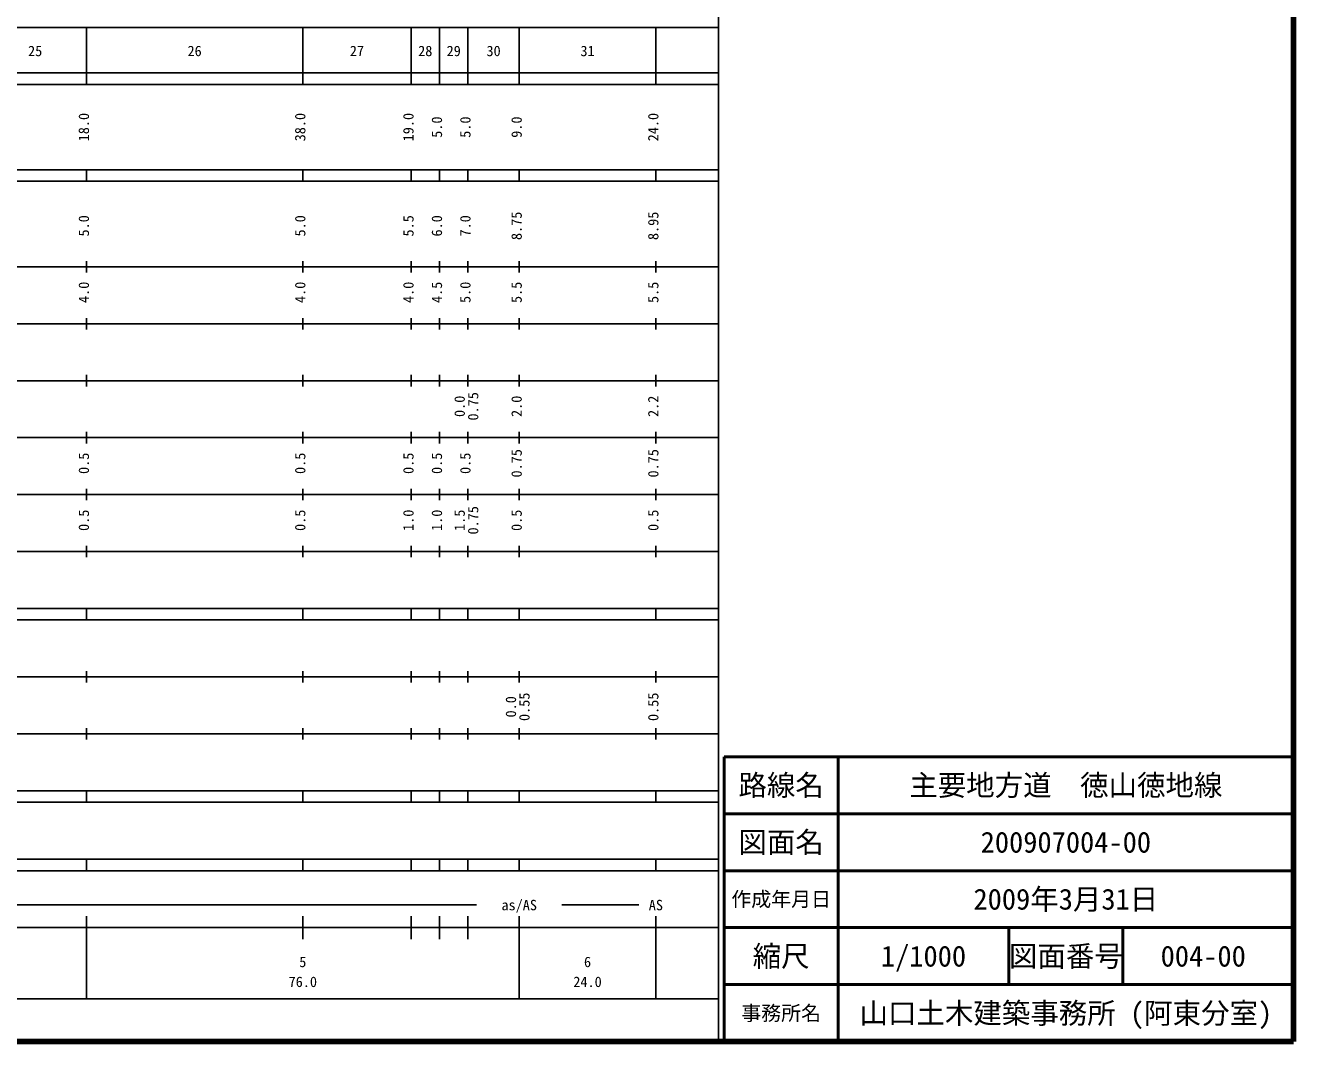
# Model space of a CAD drawing. Units: millimetres, scale not verified. Extents: x 40000 to 680000, y 20000 to 380000.
# Drawn here: x 457277 to 680000, y 20000 to 198357 of the extents above; entities that cross this region are included whole.
import ezdxf
from ezdxf.enums import TextEntityAlignment as Align

# ---------------------------------------------------------------- set-up
doc = ezdxf.new("R2010")
doc.units = ezdxf.units.MM
doc.header["$LTSCALE"] = 1000
for name, color, linetype, lineweight in [('M-TTL', 2, 'Continuous', 140), ('M-TTL-BAND', 7, 'Continuous', 25), ('M-TTL-FRAM', 2, 'Continuous', 50), ('M-TTL-LINE', 7, 'Continuous', 50)]:
    doc.layers.add(name, color=color, linetype=linetype, lineweight=lineweight)
doc.layers.add('M-TTL-TXT', color=7, linetype='Continuous')
doc.styles.add('ＭＳ ゴシック', font='')
doc.styles.get('ＭＳ ゴシック').set_extended_font_data('MS Gothic')

msp = doc.modelspace()

# ---------------------------------------------------------------- linework, layer by layer
at = {"layer": 'M-TTL'}
for p, q in [((680000, 20000), (680000, 380000)), ((40000, 20000), (680000, 20000))]:
    msp.add_line(p, q, dxfattribs=at)
at = {"layer": 'M-TTL-BAND'}
for p, q in [((579000, 20000), (579000, 370000)), ((68000, 198000), (579000, 198000)), ((468000, 188000), (468000, 198000)), ((506000, 188000), (506000, 198000)), ((525000, 188000), (525000, 198000)), ((530000, 188000), (530000, 198000)), ((535000, 188000), (535000, 198000)), ((544000, 188000), (544000, 198000)), ((568000, 188000), (568000, 198000)), ((40000, 190000), (579000, 190000)), ((40000, 188000), (579000, 188000)), ((40000, 173000), (579000, 173000)), ((468000, 171000), (468000, 173000)), ((506000, 171000), (506000, 173000)), ((525000, 171000), (525000, 173000)), ((530000, 171000), (530000, 173000)), ((535000, 171000), (535000, 173000)), ((544000, 171000), (544000, 173000)), ((568000, 171000), (568000, 173000)), ((40000, 171000), (579000, 171000)), ((40000, 156000), (579000, 156000)), ((468000, 155000), (468000, 157000)), ((506000, 155000), (506000, 157000)), ((525000, 155000), (525000, 157000)), ((530000, 155000), (530000, 157000)), ((535000, 155000), (535000, 157000)), ((544000, 155000), (544000, 157000)), ((568000, 155000), (568000, 157000)), ((468000, 145000), (468000, 147000)), ((506000, 145000), (506000, 147000)), ((525000, 145000), (525000, 147000)), ((530000, 145000), (530000, 147000)), ((535000, 145000), (535000, 147000)), ((544000, 145000), (544000, 147000)), ((568000, 145000), (568000, 147000)), ((46000, 146000), (579000, 146000)), ((52000, 136000), (579000, 136000)), ((468000, 135000), (468000, 137000)), ((506000, 135000), (506000, 137000)), ((525000, 135000), (525000, 137000)), ((530000, 135000), (530000, 137000)), ((535000, 135000), (535000, 137000)), ((544000, 135000), (544000, 137000)), ((568000, 135000), (568000, 137000)), ((468000, 125000), (468000, 127000)), ((506000, 125000), (506000, 127000)), ((525000, 125000), (525000, 127000)), ((530000, 125000), (530000, 127000)), ((535000, 125000), (535000, 127000)), ((544000, 125000), (544000, 127000)), ((568000, 125000), (568000, 127000)), ((46000, 126000), (579000, 126000)), ((52000, 116000), (579000, 116000)), ((468000, 115000), (468000, 117000)), ((506000, 115000), (506000, 117000)), ((525000, 115000), (525000, 117000)), ((530000, 115000), (530000, 117000)), ((535000, 115000), (535000, 117000)), ((544000, 115000), (544000, 117000)), ((568000, 115000), (568000, 117000)), ((468000, 105000), (468000, 107000)), ((506000, 105000), (506000, 107000)), ((525000, 105000), (525000, 107000)), ((530000, 105000), (530000, 107000)), ((535000, 105000), (535000, 107000)), ((544000, 105000), (544000, 107000)), ((568000, 105000), (568000, 107000)), ((46000, 106000), (579000, 106000)), ((40000, 96000), (579000, 96000)), ((468000, 94000), (468000, 96000)), ((506000, 94000), (506000, 96000)), ((525000, 94000), (525000, 96000)), ((530000, 94000), (530000, 96000)), ((535000, 94000), (535000, 96000)), ((544000, 94000), (544000, 96000)), ((568000, 94000), (568000, 96000)), ((40000, 94000), (579000, 94000)), ((468000, 83000), (468000, 85000)), ((506000, 83000), (506000, 85000)), ((525000, 83000), (525000, 85000)), ((530000, 83000), (530000, 85000)), ((535000, 83000), (535000, 85000)), ((544000, 83000), (544000, 85000)), ((568000, 83000), (568000, 85000)), ((49000, 84000), (579000, 84000)), ((40000, 74000), (579000, 74000)), ((468000, 73000), (468000, 75000)), ((506000, 73000), (506000, 75000)), ((525000, 73000), (525000, 75000)), ((530000, 73000), (530000, 75000)), ((535000, 73000), (535000, 75000)), ((544000, 73000), (544000, 75000)), ((568000, 73000), (568000, 75000)), ((40000, 64000), (579000, 64000)), ((468000, 62000), (468000, 64000)), ((506000, 62000), (506000, 64000)), ((525000, 62000), (525000, 64000)), ((530000, 62000), (530000, 64000)), ((535000, 62000), (535000, 64000)), ((544000, 62000), (544000, 64000)), ((568000, 62000), (568000, 64000)), ((40000, 62000), (579000, 62000)), ((40000, 52000), (579000, 52000)), ((468000, 50000), (468000, 52000)), ((506000, 50000), (506000, 52000)), ((525000, 50000), (525000, 52000)), ((530000, 50000), (530000, 52000)), ((535000, 50000), (535000, 52000)), ((544000, 50000), (544000, 52000)), ((568000, 50000), (568000, 52000)), ((40000, 50000), (579000, 50000)), ((71000, 44000), (536500, 44000)), ((551500, 44000), (565000, 44000)), ((468000, 27500), (468000, 42000)), ((506000, 38000), (506000, 42000)), ((525000, 38000), (525000, 42000)), ((530000, 38000), (530000, 42000)), ((535000, 38000), (535000, 42000)), ((544000, 27500), (544000, 42000)), ((568000, 27500), (568000, 42000)), ((40000, 40000), (579000, 40000)), ((68000, 27500), (579000, 27500))]:
    msp.add_line(p, q, dxfattribs=at)
at = {"layer": 'M-TTL-FRAM'}
for p, q in [((680000, 70000), (580000, 70000)), ((580000, 70000), (580000, 20000))]:
    msp.add_line(p, q, dxfattribs=at)
at = {"layer": 'M-TTL-LINE'}
for p, q in [((600000, 70000), (600000, 20000)), ((680000, 60000), (580000, 60000)), ((680000, 50000), (580000, 50000)), ((680000, 40000), (580000, 40000)), ((630000, 40000), (630000, 30000)), ((650000, 40000), (650000, 30000)), ((680000, 30000), (580000, 30000))]:
    msp.add_line(p, q, dxfattribs=at)

# ---------------------------------------------------------------- texts
at = {"layer": 'M-TTL-BAND', "style": 'ＭＳ ゴシック'}
for s, p in [('25', (459000, 192405)), ('26', (487000, 192405)), ('27', (515500, 192405)), ('28', (527500, 192405)), ('29', (532500, 192405)), ('30', (539500, 192405)), ('31', (556000, 192405)), ('as/AS', (544000, 42500)), ('AS', (568000, 42500)), ('5', (506000, 32523)), ('6', (556000, 32523)), ('76.0', (506000, 29033)), ('24.0', (556000, 29033))]:
    msp.add_text(s, height=1833, dxfattribs=at).set_placement(p, align=Align.BOTTOM_CENTER)
for s, p in [('18.0', (469000, 180500)), ('38.0', (507000, 180500)), ('19.0', (526000, 180500)), ('24.0', (569000, 180500)), ('5.0', (531000, 180500)), ('5.0', (536000, 180500)), ('9.0', (545000, 180500)), ('5.0', (469000, 163174)), ('5.0', (507000, 163174)), ('5.5', (526000, 163174)), ('6.0', (531000, 163174)), ('7.0', (536000, 163174)), ('8.75', (545000, 163174)), ('8.95', (569000, 163174)), ('4.0', (469000, 151500)), ('4.0', (507000, 151500)), ('4.0', (526000, 151500)), ('4.5', (531000, 151500)), ('5.0', (536000, 151500)), ('5.5', (545000, 151500)), ('5.5', (569000, 151500)), ('0.75', (537370, 131500)), ('0.0', (535000, 131500)), ('2.0', (545000, 131500)), ('2.2', (569000, 131500)), ('0.5', (469000, 121500)), ('0.5', (507000, 121500)), ('0.5', (526000, 121500)), ('0.5', (531000, 121500)), ('0.5', (536000, 121500)), ('0.75', (545000, 121500)), ('0.75', (569000, 121500)), ('0.75', (537370, 111500)), ('0.5', (469000, 111500)), ('0.5', (507000, 111500)), ('1.0', (526000, 111500)), ('1.0', (531000, 111500)), ('1.5', (535000, 111500)), ('0.5', (545000, 111500)), ('0.5', (569000, 111500)), ('0.0', (544000, 78764)), ('0.55', (546370, 78764)), ('0.55', (569000, 78764))]:
    msp.add_text(s, height=1833, rotation=90, dxfattribs=at).set_placement(p, align=Align.BOTTOM_CENTER)
at = {"layer": 'M-TTL-TXT', "style": 'ＭＳ ゴシック'}
for s, height, p in [('路線名', 3666, (590000, 65000)), ('路線名', 3666, (590000, 65000)), ('主要地方道\u3000徳山徳地線', 3666, (640000, 65000)), ('図面名', 3666, (590000, 55000)), ('図面名', 3666, (590000, 55000)), ('200907004-00', 3666, (640000, 55000)), ('2009年3月31日', 3666, (640000, 45000)), ('作成年月日', 2566, (590000, 45000)), ('作成年月日', 2566, (590000, 45000)), ('縮尺', 3666, (590000, 35000)), ('縮尺', 3666, (590000, 35000)), ('1/1000', 3666, (615000, 35000)), ('図面番号', 3666, (640000, 35000)), ('図面番号', 3666, (640000, 35000)), ('004-00', 3666, (664125, 35000)), ('山口土木建築事務所 (阿東分室)', 3666, (640000, 25000)), ('事務所名', 2566, (590000, 25000)), ('事務所名', 2566, (590000, 25000))]:
    msp.add_text(s, height=height, dxfattribs=at).set_placement(p, align=Align.MIDDLE_CENTER)

doc.saveas('drawing.dxf')
